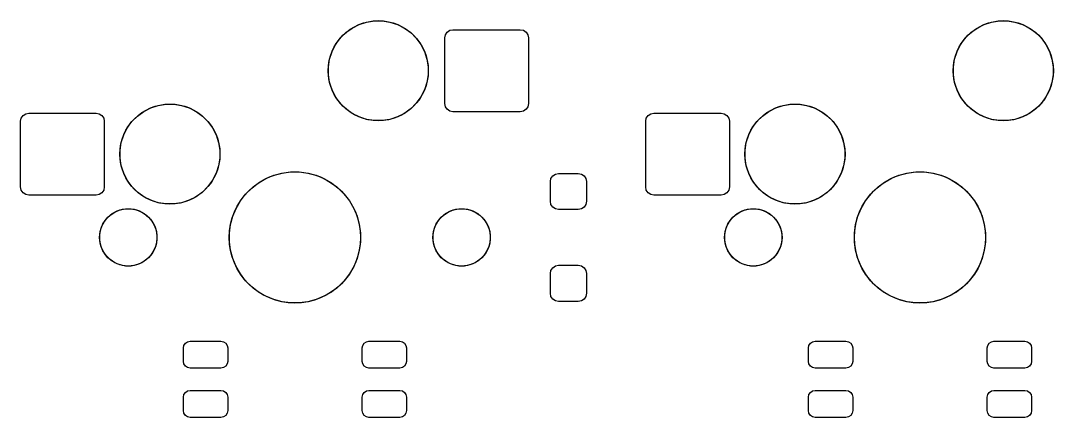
# Model space of a CAD drawing. Header units: millimetres. Extents: x 21 to 415, y -164 to -17.
# Drawn here: x 20.73 to 52.2, y -84.56 to -72.48 of the extents above; entities that cross this region are included whole.
import ezdxf

# ---------------------------------------------------------------- set-up
doc = ezdxf.new("R2010")
doc.units = ezdxf.units.MM
doc.layers.add('B.Mask', color=4, linetype='CONTINUOUS', true_color=0x02ffee)

msp = doc.modelspace()

# ---------------------------------------------------------------- linework, layer by layer
at = {"layer": 'B.Mask', "linetype": 'CONTINUOUS'}
for p, q in [((30.638967, -72.842256), (30.832565, -72.701599)), ((30.832565, -72.701599), (31.045783, -72.592959)), ((31.045783, -72.592959), (31.273371, -72.519011)), ((31.273371, -72.519011), (31.509725, -72.481576)), ((31.509725, -72.481576), (31.749025, -72.481576)), ((31.749025, -72.481576), (31.985379, -72.519011)), ((31.985379, -72.519011), (32.212967, -72.592959)), ((32.212967, -72.592959), (32.426185, -72.701599)), ((32.426185, -72.701599), (32.619783, -72.842256)), ((49.688967, -72.842256), (49.882565, -72.701599)), ((49.882565, -72.701599), (50.095783, -72.592959)), ((50.095783, -72.592959), (50.323371, -72.519011)), ((50.323371, -72.519011), (50.559725, -72.481576)), ((50.559725, -72.481576), (50.799025, -72.481576)), ((50.799025, -72.481576), (51.035379, -72.519011)), ((51.035379, -72.519011), (51.262967, -72.592959)), ((51.262967, -72.592959), (51.476185, -72.701599)), ((51.476185, -72.701599), (51.669783, -72.842256)), ((30.329099, -73.205065), (30.469756, -73.011467)), ((30.469756, -73.011467), (30.638967, -72.842256)), ((32.619783, -72.842256), (32.788994, -73.011467)), ((32.788994, -73.011467), (32.929651, -73.205065)), ((33.656375, -73.001875), (33.675405, -72.906204)), ((33.656375, -75.001875), (33.656375, -73.001875)), ((33.675405, -72.906204), (33.729598, -72.825098)), ((33.729598, -72.825098), (33.810704, -72.770905)), ((33.810704, -72.770905), (33.906375, -72.751875)), ((33.906375, -72.751875), (35.956375, -72.751875)), ((35.956375, -72.751875), (36.052046, -72.770905)), ((36.052046, -72.770905), (36.133152, -72.825098)), ((36.133152, -72.825098), (36.187345, -72.906204)), ((36.187345, -72.906204), (36.206375, -73.001875)), ((36.206375, -73.001875), (36.206375, -75.001875)), ((49.379099, -73.205065), (49.519756, -73.011467)), ((49.519756, -73.011467), (49.688967, -72.842256)), ((51.669783, -72.842256), (51.838994, -73.011467)), ((51.838994, -73.011467), (51.979651, -73.205065)), ((30.220459, -73.418283), (30.329099, -73.205065)), ((32.929651, -73.205065), (33.038291, -73.418283)), ((49.270459, -73.418283), (49.379099, -73.205065)), ((51.979651, -73.205065), (52.088291, -73.418283)), ((30.109076, -73.882225), (30.146511, -73.645871)), ((30.146511, -73.645871), (30.220459, -73.418283)), ((33.038291, -73.418283), (33.112239, -73.645871)), ((33.112239, -73.645871), (33.149674, -73.882225)), ((49.159076, -73.882225), (49.196511, -73.645871)), ((49.196511, -73.645871), (49.270459, -73.418283)), ((52.088291, -73.418283), (52.162239, -73.645871)), ((52.162239, -73.645871), (52.199674, -73.882225)), ((30.109076, -74.121525), (30.109076, -73.882225)), ((33.149674, -73.882225), (33.149674, -74.121525)), ((49.159076, -74.121525), (49.159076, -73.882225)), ((52.199674, -73.882225), (52.199674, -74.121525)), ((30.146511, -74.357879), (30.109076, -74.121525)), ((33.149674, -74.121525), (33.112239, -74.357879)), ((49.196511, -74.357879), (49.159076, -74.121525)), ((52.199674, -74.121525), (52.162239, -74.357879)), ((30.220459, -74.585467), (30.146511, -74.357879)), ((30.329099, -74.798685), (30.220459, -74.585467)), ((33.038291, -74.585467), (32.929651, -74.798685)), ((33.112239, -74.357879), (33.038291, -74.585467)), ((49.270459, -74.585467), (49.196511, -74.357879)), ((49.379099, -74.798685), (49.270459, -74.585467)), ((52.088291, -74.585467), (51.979651, -74.798685)), ((52.162239, -74.357879), (52.088291, -74.585467)), ((30.469756, -74.992283), (30.329099, -74.798685)), ((32.929651, -74.798685), (32.788994, -74.992283)), ((49.519756, -74.992283), (49.379099, -74.798685)), ((51.979651, -74.798685), (51.838994, -74.992283)), ((24.482565, -75.241599), (24.695783, -75.132959)), ((24.695783, -75.132959), (24.923371, -75.059011)), ((24.923371, -75.059011), (25.159725, -75.021576)), ((25.159725, -75.021576), (25.399025, -75.021576)), ((25.399025, -75.021576), (25.635379, -75.059011)), ((25.635379, -75.059011), (25.862967, -75.132959)), ((25.862967, -75.132959), (26.076185, -75.241599)), ((30.638967, -75.161494), (30.469756, -74.992283)), ((30.832565, -75.302151), (30.638967, -75.161494)), ((32.619783, -75.161494), (32.426185, -75.302151)), ((32.788994, -74.992283), (32.619783, -75.161494)), ((33.675405, -75.097546), (33.656375, -75.001875)), ((33.729598, -75.178652), (33.675405, -75.097546)), ((33.810704, -75.232845), (33.729598, -75.178652)), ((36.133152, -75.178652), (36.052046, -75.232845)), ((36.187345, -75.097546), (36.133152, -75.178652)), ((36.206375, -75.001875), (36.187345, -75.097546)), ((43.532565, -75.241599), (43.745783, -75.132959)), ((43.745783, -75.132959), (43.973371, -75.059011)), ((43.973371, -75.059011), (44.209725, -75.021576)), ((44.209725, -75.021576), (44.449025, -75.021576)), ((44.449025, -75.021576), (44.685379, -75.059011)), ((44.685379, -75.059011), (44.912967, -75.132959)), ((44.912967, -75.132959), (45.126185, -75.241599)), ((49.688967, -75.161494), (49.519756, -74.992283)), ((49.882565, -75.302151), (49.688967, -75.161494)), ((51.669783, -75.161494), (51.476185, -75.302151)), ((51.838994, -74.992283), (51.669783, -75.161494)), ((20.729375, -75.541875), (20.748405, -75.446204)), ((20.748405, -75.446204), (20.802598, -75.365098)), ((20.802598, -75.365098), (20.883704, -75.310905)), ((20.883704, -75.310905), (20.979375, -75.291875)), ((20.979375, -75.291875), (23.029375, -75.291875)), ((23.029375, -75.291875), (23.125046, -75.310905)), ((23.125046, -75.310905), (23.206152, -75.365098)), ((23.206152, -75.365098), (23.260345, -75.446204)), ((23.260345, -75.446204), (23.279375, -75.541875)), ((24.119756, -75.551467), (24.288967, -75.382256)), ((24.288967, -75.382256), (24.482565, -75.241599)), ((26.076185, -75.241599), (26.269783, -75.382256)), ((26.269783, -75.382256), (26.438994, -75.551467)), ((31.045783, -75.410791), (30.832565, -75.302151)), ((31.273371, -75.484739), (31.045783, -75.410791)), ((31.509725, -75.522174), (31.273371, -75.484739)), ((31.749025, -75.522174), (31.509725, -75.522174)), ((31.985379, -75.484739), (31.749025, -75.522174)), ((32.212967, -75.410791), (31.985379, -75.484739)), ((32.426185, -75.302151), (32.212967, -75.410791)), ((33.906375, -75.251875), (33.810704, -75.232845)), ((35.956375, -75.251875), (33.906375, -75.251875)), ((36.052046, -75.232845), (35.956375, -75.251875)), ((39.779375, -75.541875), (39.798405, -75.446204)), ((39.798405, -75.446204), (39.852598, -75.365098)), ((39.852598, -75.365098), (39.933704, -75.310905)), ((39.933704, -75.310905), (40.029375, -75.291875)), ((40.029375, -75.291875), (42.079375, -75.291875)), ((42.079375, -75.291875), (42.175046, -75.310905)), ((42.175046, -75.310905), (42.256152, -75.365098)), ((42.256152, -75.365098), (42.310345, -75.446204)), ((42.310345, -75.446204), (42.329375, -75.541875)), ((43.169756, -75.551467), (43.338967, -75.382256)), ((43.338967, -75.382256), (43.532565, -75.241599)), ((45.126185, -75.241599), (45.319783, -75.382256)), ((45.319783, -75.382256), (45.488994, -75.551467)), ((50.095783, -75.410791), (49.882565, -75.302151)), ((50.323371, -75.484739), (50.095783, -75.410791)), ((50.559725, -75.522174), (50.323371, -75.484739)), ((50.799025, -75.522174), (50.559725, -75.522174)), ((51.035379, -75.484739), (50.799025, -75.522174)), ((51.262967, -75.410791), (51.035379, -75.484739)), ((51.476185, -75.302151), (51.262967, -75.410791)), ((20.729375, -77.541875), (20.729375, -75.541875)), ((23.279375, -75.541875), (23.279375, -77.541875)), ((23.870459, -75.958283), (23.979099, -75.745065)), ((23.979099, -75.745065), (24.119756, -75.551467)), ((26.438994, -75.551467), (26.579651, -75.745065)), ((26.579651, -75.745065), (26.688291, -75.958283)), ((39.779375, -77.541875), (39.779375, -75.541875)), ((42.329375, -75.541875), (42.329375, -77.541875)), ((42.920459, -75.958283), (43.029099, -75.745065)), ((43.029099, -75.745065), (43.169756, -75.551467)), ((45.488994, -75.551467), (45.629651, -75.745065)), ((45.629651, -75.745065), (45.738291, -75.958283)), ((23.796511, -76.185871), (23.870459, -75.958283)), ((26.688291, -75.958283), (26.762239, -76.185871)), ((42.846511, -76.185871), (42.920459, -75.958283)), ((45.738291, -75.958283), (45.812239, -76.185871)), ((23.759076, -76.422225), (23.796511, -76.185871)), ((23.759076, -76.661525), (23.759076, -76.422225)), ((26.762239, -76.185871), (26.799674, -76.422225)), ((26.799674, -76.422225), (26.799674, -76.661525)), ((42.809076, -76.422225), (42.846511, -76.185871)), ((42.809076, -76.661525), (42.809076, -76.422225)), ((45.812239, -76.185871), (45.849674, -76.422225)), ((45.849674, -76.422225), (45.849674, -76.661525)), ((23.796511, -76.897879), (23.759076, -76.661525)), ((26.799674, -76.661525), (26.762239, -76.897879)), ((42.846511, -76.897879), (42.809076, -76.661525)), ((45.849674, -76.661525), (45.812239, -76.897879)), ((23.870459, -77.125467), (23.796511, -76.897879)), ((26.762239, -76.897879), (26.688291, -77.125467)), ((28.699194, -77.120304), (28.958569, -77.086157)), ((28.958569, -77.086157), (29.220181, -77.086157)), ((29.220181, -77.086157), (29.479556, -77.120304)), ((42.920459, -77.125467), (42.846511, -76.897879)), ((45.812239, -76.897879), (45.738291, -77.125467)), ((47.749194, -77.120304), (48.008569, -77.086157)), ((48.008569, -77.086157), (48.270181, -77.086157)), ((48.270181, -77.086157), (48.529556, -77.120304)), ((23.979099, -77.338685), (23.870459, -77.125467)), ((24.119756, -77.532283), (23.979099, -77.338685)), ((26.579651, -77.338685), (26.438994, -77.532283)), ((26.688291, -77.125467), (26.579651, -77.338685)), ((27.770683, -77.578195), (27.978235, -77.418936)), ((27.978235, -77.418936), (28.204798, -77.28813)), ((28.204798, -77.28813), (28.446496, -77.188015)), ((28.446496, -77.188015), (28.699194, -77.120304)), ((29.479556, -77.120304), (29.732254, -77.188015)), ((29.732254, -77.188015), (29.973952, -77.28813)), ((29.973952, -77.28813), (30.200515, -77.418936)), ((30.200515, -77.418936), (30.408067, -77.578195)), ((36.87375, -77.381875), (36.89278, -77.286204)), ((36.87375, -77.981875), (36.87375, -77.381875)), ((36.89278, -77.286204), (36.946973, -77.205098)), ((36.946973, -77.205098), (37.028079, -77.150905)), ((37.028079, -77.150905), (37.12375, -77.131875)), ((37.12375, -77.131875), (37.72375, -77.131875)), ((37.72375, -77.131875), (37.819421, -77.150905)), ((37.819421, -77.150905), (37.900527, -77.205098)), ((37.900527, -77.205098), (37.95472, -77.286204)), ((37.95472, -77.286204), (37.97375, -77.381875)), ((37.97375, -77.381875), (37.97375, -77.981875)), ((43.029099, -77.338685), (42.920459, -77.125467)), ((43.169756, -77.532283), (43.029099, -77.338685)), ((45.629651, -77.338685), (45.488994, -77.532283)), ((45.738291, -77.125467), (45.629651, -77.338685)), ((46.820683, -77.578195), (47.028235, -77.418936)), ((47.028235, -77.418936), (47.254798, -77.28813)), ((47.254798, -77.28813), (47.496496, -77.188015)), ((47.496496, -77.188015), (47.749194, -77.120304)), ((48.529556, -77.120304), (48.782254, -77.188015)), ((48.782254, -77.188015), (49.023952, -77.28813)), ((49.023952, -77.28813), (49.250515, -77.418936)), ((49.250515, -77.418936), (49.458067, -77.578195)), ((20.748405, -77.637546), (20.729375, -77.541875)), ((20.802598, -77.718652), (20.748405, -77.637546)), ((20.883704, -77.772845), (20.802598, -77.718652)), ((23.206152, -77.718652), (23.125046, -77.772845)), ((23.260345, -77.637546), (23.206152, -77.718652)), ((23.279375, -77.541875), (23.260345, -77.637546)), ((24.288967, -77.701494), (24.119756, -77.532283)), ((24.482565, -77.842151), (24.288967, -77.701494)), ((26.269783, -77.701494), (26.076185, -77.842151)), ((26.438994, -77.532283), (26.269783, -77.701494)), ((27.585695, -77.763183), (27.770683, -77.578195)), ((30.408067, -77.578195), (30.593055, -77.763183)), ((39.798405, -77.637546), (39.779375, -77.541875)), ((39.852598, -77.718652), (39.798405, -77.637546)), ((39.933704, -77.772845), (39.852598, -77.718652)), ((42.256152, -77.718652), (42.175046, -77.772845)), ((42.310345, -77.637546), (42.256152, -77.718652)), ((42.329375, -77.541875), (42.310345, -77.637546)), ((43.338967, -77.701494), (43.169756, -77.532283)), ((43.532565, -77.842151), (43.338967, -77.701494)), ((45.319783, -77.701494), (45.126185, -77.842151)), ((45.488994, -77.532283), (45.319783, -77.701494)), ((46.635695, -77.763183), (46.820683, -77.578195)), ((49.458067, -77.578195), (49.643055, -77.763183)), ((20.979375, -77.791875), (20.883704, -77.772845)), ((23.029375, -77.791875), (20.979375, -77.791875)), ((23.125046, -77.772845), (23.029375, -77.791875)), ((24.695783, -77.950791), (24.482565, -77.842151)), ((24.923371, -78.024739), (24.695783, -77.950791)), ((25.159725, -78.062174), (24.923371, -78.024739)), ((25.635379, -78.024739), (25.399025, -78.062174)), ((25.862967, -77.950791), (25.635379, -78.024739)), ((26.076185, -77.842151), (25.862967, -77.950791)), ((27.29563, -78.197298), (27.426436, -77.970735)), ((27.426436, -77.970735), (27.585695, -77.763183)), ((30.593055, -77.763183), (30.752314, -77.970735)), ((30.752314, -77.970735), (30.88312, -78.197298)), ((36.89278, -78.077546), (36.87375, -77.981875)), ((37.97375, -77.981875), (37.95472, -78.077546)), ((40.029375, -77.791875), (39.933704, -77.772845)), ((42.079375, -77.791875), (40.029375, -77.791875)), ((42.175046, -77.772845), (42.079375, -77.791875)), ((43.745783, -77.950791), (43.532565, -77.842151)), ((43.973371, -78.024739), (43.745783, -77.950791)), ((44.209725, -78.062174), (43.973371, -78.024739)), ((44.685379, -78.024739), (44.449025, -78.062174)), ((44.912967, -77.950791), (44.685379, -78.024739)), ((45.126185, -77.842151), (44.912967, -77.950791)), ((46.34563, -78.197298), (46.476436, -77.970735)), ((46.476436, -77.970735), (46.635695, -77.763183)), ((49.643055, -77.763183), (49.802314, -77.970735)), ((49.802314, -77.970735), (49.93312, -78.197298)), ((23.454281, -78.405491), (23.596903, -78.310194)), ((23.596903, -78.310194), (23.755376, -78.244552)), ((23.755376, -78.244552), (23.92361, -78.211088)), ((23.92361, -78.211088), (24.09514, -78.211088)), ((24.09514, -78.211088), (24.263374, -78.244552)), ((24.263374, -78.244552), (24.421847, -78.310194)), ((24.421847, -78.310194), (24.564469, -78.405491)), ((25.399025, -78.062174), (25.159725, -78.062174)), ((27.195515, -78.438996), (27.29563, -78.197298)), ((30.88312, -78.197298), (30.983235, -78.438996)), ((33.614281, -78.405491), (33.756903, -78.310194)), ((33.756903, -78.310194), (33.915376, -78.244552)), ((33.915376, -78.244552), (34.08361, -78.211088)), ((34.08361, -78.211088), (34.25514, -78.211088)), ((34.25514, -78.211088), (34.423374, -78.244552)), ((34.423374, -78.244552), (34.581847, -78.310194)), ((34.581847, -78.310194), (34.724469, -78.405491)), ((36.946973, -78.158652), (36.89278, -78.077546)), ((37.028079, -78.212845), (36.946973, -78.158652)), ((37.12375, -78.231875), (37.028079, -78.212845)), ((37.72375, -78.231875), (37.12375, -78.231875)), ((37.819421, -78.212845), (37.72375, -78.231875)), ((37.900527, -78.158652), (37.819421, -78.212845)), ((37.95472, -78.077546), (37.900527, -78.158652)), ((42.504281, -78.405491), (42.646903, -78.310194)), ((42.646903, -78.310194), (42.805376, -78.244552)), ((42.805376, -78.244552), (42.97361, -78.211088)), ((42.97361, -78.211088), (43.14514, -78.211088)), ((43.14514, -78.211088), (43.313374, -78.244552)), ((43.313374, -78.244552), (43.471847, -78.310194)), ((43.471847, -78.310194), (43.614469, -78.405491)), ((44.449025, -78.062174), (44.209725, -78.062174)), ((46.245515, -78.438996), (46.34563, -78.197298)), ((49.93312, -78.197298), (50.033235, -78.438996)), ((23.172052, -78.827876), (23.237694, -78.669403)), ((23.237694, -78.669403), (23.332991, -78.526781)), ((23.332991, -78.526781), (23.454281, -78.405491)), ((24.564469, -78.405491), (24.685759, -78.526781)), ((24.685759, -78.526781), (24.781056, -78.669403)), ((24.781056, -78.669403), (24.846698, -78.827876)), ((27.127804, -78.691694), (27.195515, -78.438996)), ((30.983235, -78.438996), (31.050946, -78.691694)), ((33.332052, -78.827876), (33.397694, -78.669403)), ((33.397694, -78.669403), (33.492991, -78.526781)), ((33.492991, -78.526781), (33.614281, -78.405491)), ((34.724469, -78.405491), (34.845759, -78.526781)), ((34.845759, -78.526781), (34.941056, -78.669403)), ((34.941056, -78.669403), (35.006698, -78.827876)), ((42.222052, -78.827876), (42.287694, -78.669403)), ((42.287694, -78.669403), (42.382991, -78.526781)), ((42.382991, -78.526781), (42.504281, -78.405491)), ((43.614469, -78.405491), (43.735759, -78.526781)), ((43.735759, -78.526781), (43.831056, -78.669403)), ((43.831056, -78.669403), (43.896698, -78.827876)), ((46.177804, -78.691694), (46.245515, -78.438996)), ((50.033235, -78.438996), (50.100946, -78.691694)), ((23.138588, -78.99611), (23.172052, -78.827876)), ((23.138588, -79.16764), (23.138588, -78.99611)), ((24.846698, -78.827876), (24.880162, -78.99611)), ((24.880162, -78.99611), (24.880162, -79.16764)), ((27.093657, -78.951069), (27.127804, -78.691694)), ((27.093657, -79.212681), (27.093657, -78.951069)), ((31.050946, -78.691694), (31.085093, -78.951069)), ((31.085093, -78.951069), (31.085093, -79.212681)), ((33.298588, -78.99611), (33.332052, -78.827876)), ((33.298588, -79.16764), (33.298588, -78.99611)), ((35.006698, -78.827876), (35.040162, -78.99611)), ((35.040162, -78.99611), (35.040162, -79.16764)), ((42.188588, -78.99611), (42.222052, -78.827876)), ((42.188588, -79.16764), (42.188588, -78.99611)), ((43.896698, -78.827876), (43.930162, -78.99611)), ((43.930162, -78.99611), (43.930162, -79.16764)), ((46.143657, -78.951069), (46.177804, -78.691694)), ((46.143657, -79.212681), (46.143657, -78.951069)), ((50.100946, -78.691694), (50.135093, -78.951069)), ((50.135093, -78.951069), (50.135093, -79.212681)), ((23.172052, -79.335874), (23.138588, -79.16764)), ((24.880162, -79.16764), (24.846698, -79.335874)), ((27.127804, -79.472056), (27.093657, -79.212681)), ((31.085093, -79.212681), (31.050946, -79.472056)), ((33.332052, -79.335874), (33.298588, -79.16764)), ((35.040162, -79.16764), (35.006698, -79.335874)), ((42.222052, -79.335874), (42.188588, -79.16764)), ((43.930162, -79.16764), (43.896698, -79.335874)), ((46.177804, -79.472056), (46.143657, -79.212681)), ((50.135093, -79.212681), (50.100946, -79.472056)), ((23.237694, -79.494347), (23.172052, -79.335874)), ((23.332991, -79.636969), (23.237694, -79.494347)), ((24.781056, -79.494347), (24.685759, -79.636969)), ((24.846698, -79.335874), (24.781056, -79.494347)), ((27.195515, -79.724754), (27.127804, -79.472056)), ((31.050946, -79.472056), (30.983235, -79.724754)), ((33.397694, -79.494347), (33.332052, -79.335874)), ((33.492991, -79.636969), (33.397694, -79.494347)), ((34.941056, -79.494347), (34.845759, -79.636969)), ((35.006698, -79.335874), (34.941056, -79.494347)), ((42.287694, -79.494347), (42.222052, -79.335874)), ((42.382991, -79.636969), (42.287694, -79.494347)), ((43.831056, -79.494347), (43.735759, -79.636969)), ((43.896698, -79.335874), (43.831056, -79.494347)), ((46.245515, -79.724754), (46.177804, -79.472056)), ((50.100946, -79.472056), (50.033235, -79.724754)), ((23.454281, -79.758259), (23.332991, -79.636969)), ((23.596903, -79.853556), (23.454281, -79.758259)), ((23.755376, -79.919198), (23.596903, -79.853556)), ((23.92361, -79.952662), (23.755376, -79.919198)), ((24.263374, -79.919198), (24.09514, -79.952662)), ((24.421847, -79.853556), (24.263374, -79.919198)), ((24.564469, -79.758259), (24.421847, -79.853556)), ((24.685759, -79.636969), (24.564469, -79.758259)), ((27.29563, -79.966452), (27.195515, -79.724754)), ((30.983235, -79.724754), (30.88312, -79.966452)), ((33.614281, -79.758259), (33.492991, -79.636969)), ((33.756903, -79.853556), (33.614281, -79.758259)), ((33.915376, -79.919198), (33.756903, -79.853556)), ((34.08361, -79.952662), (33.915376, -79.919198)), ((34.423374, -79.919198), (34.25514, -79.952662)), ((34.581847, -79.853556), (34.423374, -79.919198)), ((34.724469, -79.758259), (34.581847, -79.853556)), ((34.845759, -79.636969), (34.724469, -79.758259)), ((37.028079, -79.950905), (37.12375, -79.931875)), ((37.12375, -79.931875), (37.72375, -79.931875)), ((37.72375, -79.931875), (37.819421, -79.950905)), ((42.504281, -79.758259), (42.382991, -79.636969)), ((42.646903, -79.853556), (42.504281, -79.758259)), ((42.805376, -79.919198), (42.646903, -79.853556)), ((42.97361, -79.952662), (42.805376, -79.919198)), ((43.313374, -79.919198), (43.14514, -79.952662)), ((43.471847, -79.853556), (43.313374, -79.919198)), ((43.614469, -79.758259), (43.471847, -79.853556)), ((43.735759, -79.636969), (43.614469, -79.758259)), ((46.34563, -79.966452), (46.245515, -79.724754)), ((50.033235, -79.724754), (49.93312, -79.966452)), ((24.09514, -79.952662), (23.92361, -79.952662)), ((27.426436, -80.193015), (27.29563, -79.966452)), ((27.585695, -80.400567), (27.426436, -80.193015)), ((30.752314, -80.193015), (30.593055, -80.400567)), ((30.88312, -79.966452), (30.752314, -80.193015)), ((34.25514, -79.952662), (34.08361, -79.952662)), ((36.87375, -80.181875), (36.89278, -80.086204)), ((36.87375, -80.781875), (36.87375, -80.181875)), ((36.89278, -80.086204), (36.946973, -80.005098)), ((36.946973, -80.005098), (37.028079, -79.950905)), ((37.819421, -79.950905), (37.900527, -80.005098)), ((37.900527, -80.005098), (37.95472, -80.086204)), ((37.95472, -80.086204), (37.97375, -80.181875)), ((37.97375, -80.181875), (37.97375, -80.781875)), ((43.14514, -79.952662), (42.97361, -79.952662)), ((46.476436, -80.193015), (46.34563, -79.966452)), ((46.635695, -80.400567), (46.476436, -80.193015)), ((49.802314, -80.193015), (49.643055, -80.400567)), ((49.93312, -79.966452), (49.802314, -80.193015)), ((27.770683, -80.585555), (27.585695, -80.400567)), ((30.593055, -80.400567), (30.408067, -80.585555)), ((46.820683, -80.585555), (46.635695, -80.400567)), ((49.643055, -80.400567), (49.458067, -80.585555)), ((27.978235, -80.744814), (27.770683, -80.585555)), ((28.204798, -80.87562), (27.978235, -80.744814)), ((28.446496, -80.975735), (28.204798, -80.87562)), ((29.973952, -80.87562), (29.732254, -80.975735)), ((30.200515, -80.744814), (29.973952, -80.87562)), ((30.408067, -80.585555), (30.200515, -80.744814)), ((36.89278, -80.877546), (36.87375, -80.781875)), ((36.946973, -80.958652), (36.89278, -80.877546)), ((37.95472, -80.877546), (37.900527, -80.958652)), ((37.97375, -80.781875), (37.95472, -80.877546)), ((47.028235, -80.744814), (46.820683, -80.585555)), ((47.254798, -80.87562), (47.028235, -80.744814)), ((47.496496, -80.975735), (47.254798, -80.87562)), ((49.023952, -80.87562), (48.782254, -80.975735)), ((49.250515, -80.744814), (49.023952, -80.87562)), ((49.458067, -80.585555), (49.250515, -80.744814)), ((28.699194, -81.043446), (28.446496, -80.975735)), ((28.958569, -81.077593), (28.699194, -81.043446)), ((29.220181, -81.077593), (28.958569, -81.077593)), ((29.479556, -81.043446), (29.220181, -81.077593)), ((29.732254, -80.975735), (29.479556, -81.043446)), ((37.028079, -81.012845), (36.946973, -80.958652)), ((37.12375, -81.031875), (37.028079, -81.012845)), ((37.72375, -81.031875), (37.12375, -81.031875)), ((37.819421, -81.012845), (37.72375, -81.031875)), ((37.900527, -80.958652), (37.819421, -81.012845)), ((47.749194, -81.043446), (47.496496, -80.975735)), ((48.008569, -81.077593), (47.749194, -81.043446)), ((48.270181, -81.077593), (48.008569, -81.077593)), ((48.529556, -81.043446), (48.270181, -81.077593)), ((48.782254, -80.975735), (48.529556, -81.043446)), ((25.689375, -82.44875), (25.70498, -82.3703)), ((25.689375, -82.85875), (25.689375, -82.44875)), ((25.70498, -82.3703), (25.749418, -82.303793)), ((25.749418, -82.303793), (25.815925, -82.259355)), ((25.815925, -82.259355), (25.894375, -82.24375)), ((25.894375, -82.24375), (26.834375, -82.24375)), ((26.834375, -82.24375), (26.912825, -82.259355)), ((26.912825, -82.259355), (26.979332, -82.303793)), ((26.979332, -82.303793), (27.02377, -82.3703)), ((27.02377, -82.3703), (27.039375, -82.44875)), ((27.039375, -82.44875), (27.039375, -82.85875)), ((31.139375, -82.44875), (31.15498, -82.3703)), ((31.139375, -82.85875), (31.139375, -82.44875)), ((31.15498, -82.3703), (31.199418, -82.303793)), ((31.199418, -82.303793), (31.265925, -82.259355)), ((31.265925, -82.259355), (31.344375, -82.24375)), ((31.344375, -82.24375), (32.284375, -82.24375)), ((32.284375, -82.24375), (32.362825, -82.259355)), ((32.362825, -82.259355), (32.429332, -82.303793)), ((32.429332, -82.303793), (32.47377, -82.3703)), ((32.47377, -82.3703), (32.489375, -82.44875)), ((32.489375, -82.44875), (32.489375, -82.85875)), ((44.739375, -82.44875), (44.75498, -82.3703)), ((44.739375, -82.85875), (44.739375, -82.44875)), ((44.75498, -82.3703), (44.799418, -82.303793)), ((44.799418, -82.303793), (44.865925, -82.259355)), ((44.865925, -82.259355), (44.944375, -82.24375)), ((44.944375, -82.24375), (45.884375, -82.24375)), ((45.884375, -82.24375), (45.962825, -82.259355)), ((45.962825, -82.259355), (46.029332, -82.303793)), ((46.029332, -82.303793), (46.07377, -82.3703)), ((46.07377, -82.3703), (46.089375, -82.44875)), ((46.089375, -82.44875), (46.089375, -82.85875)), ((50.189375, -82.44875), (50.20498, -82.3703)), ((50.189375, -82.85875), (50.189375, -82.44875)), ((50.20498, -82.3703), (50.249418, -82.303793)), ((50.249418, -82.303793), (50.315925, -82.259355)), ((50.315925, -82.259355), (50.394375, -82.24375)), ((50.394375, -82.24375), (51.334375, -82.24375)), ((51.334375, -82.24375), (51.412825, -82.259355)), ((51.412825, -82.259355), (51.479332, -82.303793)), ((51.479332, -82.303793), (51.52377, -82.3703)), ((51.52377, -82.3703), (51.539375, -82.44875)), ((51.539375, -82.44875), (51.539375, -82.85875)), ((25.70498, -82.9372), (25.689375, -82.85875)), ((25.749418, -83.003707), (25.70498, -82.9372)), ((25.815925, -83.048145), (25.749418, -83.003707)), ((25.894375, -83.06375), (25.815925, -83.048145)), ((26.834375, -83.06375), (25.894375, -83.06375)), ((26.912825, -83.048145), (26.834375, -83.06375)), ((26.979332, -83.003707), (26.912825, -83.048145)), ((27.02377, -82.9372), (26.979332, -83.003707)), ((27.039375, -82.85875), (27.02377, -82.9372)), ((31.15498, -82.9372), (31.139375, -82.85875)), ((31.199418, -83.003707), (31.15498, -82.9372)), ((31.265925, -83.048145), (31.199418, -83.003707)), ((31.344375, -83.06375), (31.265925, -83.048145)), ((32.284375, -83.06375), (31.344375, -83.06375)), ((32.362825, -83.048145), (32.284375, -83.06375)), ((32.429332, -83.003707), (32.362825, -83.048145)), ((32.47377, -82.9372), (32.429332, -83.003707)), ((32.489375, -82.85875), (32.47377, -82.9372)), ((44.75498, -82.9372), (44.739375, -82.85875)), ((44.799418, -83.003707), (44.75498, -82.9372)), ((44.865925, -83.048145), (44.799418, -83.003707)), ((44.944375, -83.06375), (44.865925, -83.048145)), ((45.884375, -83.06375), (44.944375, -83.06375)), ((45.962825, -83.048145), (45.884375, -83.06375)), ((46.029332, -83.003707), (45.962825, -83.048145)), ((46.07377, -82.9372), (46.029332, -83.003707)), ((46.089375, -82.85875), (46.07377, -82.9372)), ((50.20498, -82.9372), (50.189375, -82.85875)), ((50.249418, -83.003707), (50.20498, -82.9372)), ((50.315925, -83.048145), (50.249418, -83.003707)), ((50.394375, -83.06375), (50.315925, -83.048145)), ((51.334375, -83.06375), (50.394375, -83.06375)), ((51.412825, -83.048145), (51.334375, -83.06375)), ((51.479332, -83.003707), (51.412825, -83.048145)), ((51.52377, -82.9372), (51.479332, -83.003707)), ((51.539375, -82.85875), (51.52377, -82.9372)), ((25.689375, -83.94875), (25.70498, -83.8703)), ((25.689375, -84.35875), (25.689375, -83.94875)), ((25.70498, -83.8703), (25.749418, -83.803793)), ((25.749418, -83.803793), (25.815925, -83.759355)), ((25.815925, -83.759355), (25.894375, -83.74375)), ((25.894375, -83.74375), (26.834375, -83.74375)), ((26.834375, -83.74375), (26.912825, -83.759355)), ((26.912825, -83.759355), (26.979332, -83.803793)), ((26.979332, -83.803793), (27.02377, -83.8703)), ((27.02377, -83.8703), (27.039375, -83.94875)), ((27.039375, -83.94875), (27.039375, -84.35875)), ((31.139375, -83.94875), (31.15498, -83.8703)), ((31.139375, -84.35875), (31.139375, -83.94875)), ((31.15498, -83.8703), (31.199418, -83.803793)), ((31.199418, -83.803793), (31.265925, -83.759355)), ((31.265925, -83.759355), (31.344375, -83.74375)), ((31.344375, -83.74375), (32.284375, -83.74375)), ((32.284375, -83.74375), (32.362825, -83.759355)), ((32.362825, -83.759355), (32.429332, -83.803793)), ((32.429332, -83.803793), (32.47377, -83.8703)), ((32.47377, -83.8703), (32.489375, -83.94875)), ((32.489375, -83.94875), (32.489375, -84.35875)), ((44.739375, -83.94875), (44.75498, -83.8703)), ((44.739375, -84.35875), (44.739375, -83.94875)), ((44.75498, -83.8703), (44.799418, -83.803793)), ((44.799418, -83.803793), (44.865925, -83.759355)), ((44.865925, -83.759355), (44.944375, -83.74375)), ((44.944375, -83.74375), (45.884375, -83.74375)), ((45.884375, -83.74375), (45.962825, -83.759355)), ((45.962825, -83.759355), (46.029332, -83.803793)), ((46.029332, -83.803793), (46.07377, -83.8703)), ((46.07377, -83.8703), (46.089375, -83.94875)), ((46.089375, -83.94875), (46.089375, -84.35875)), ((50.189375, -83.94875), (50.20498, -83.8703)), ((50.189375, -84.35875), (50.189375, -83.94875)), ((50.20498, -83.8703), (50.249418, -83.803793)), ((50.249418, -83.803793), (50.315925, -83.759355)), ((50.315925, -83.759355), (50.394375, -83.74375)), ((50.394375, -83.74375), (51.334375, -83.74375)), ((51.334375, -83.74375), (51.412825, -83.759355)), ((51.412825, -83.759355), (51.479332, -83.803793)), ((51.479332, -83.803793), (51.52377, -83.8703)), ((51.52377, -83.8703), (51.539375, -83.94875)), ((51.539375, -83.94875), (51.539375, -84.35875)), ((25.70498, -84.4372), (25.689375, -84.35875)), ((25.749418, -84.503707), (25.70498, -84.4372)), ((25.815925, -84.548145), (25.749418, -84.503707)), ((25.894375, -84.56375), (25.815925, -84.548145)), ((26.834375, -84.56375), (25.894375, -84.56375)), ((26.912825, -84.548145), (26.834375, -84.56375)), ((26.979332, -84.503707), (26.912825, -84.548145)), ((27.02377, -84.4372), (26.979332, -84.503707)), ((27.039375, -84.35875), (27.02377, -84.4372)), ((31.15498, -84.4372), (31.139375, -84.35875)), ((31.199418, -84.503707), (31.15498, -84.4372)), ((31.265925, -84.548145), (31.199418, -84.503707)), ((31.344375, -84.56375), (31.265925, -84.548145)), ((32.284375, -84.56375), (31.344375, -84.56375)), ((32.362825, -84.548145), (32.284375, -84.56375)), ((32.429332, -84.503707), (32.362825, -84.548145)), ((32.47377, -84.4372), (32.429332, -84.503707)), ((32.489375, -84.35875), (32.47377, -84.4372)), ((44.75498, -84.4372), (44.739375, -84.35875)), ((44.799418, -84.503707), (44.75498, -84.4372)), ((44.865925, -84.548145), (44.799418, -84.503707)), ((44.944375, -84.56375), (44.865925, -84.548145)), ((45.884375, -84.56375), (44.944375, -84.56375)), ((45.962825, -84.548145), (45.884375, -84.56375)), ((46.029332, -84.503707), (45.962825, -84.548145)), ((46.07377, -84.4372), (46.029332, -84.503707)), ((46.089375, -84.35875), (46.07377, -84.4372)), ((50.20498, -84.4372), (50.189375, -84.35875)), ((50.249418, -84.503707), (50.20498, -84.4372)), ((50.315925, -84.548145), (50.249418, -84.503707)), ((50.394375, -84.56375), (50.315925, -84.548145)), ((51.334375, -84.56375), (50.394375, -84.56375)), ((51.412825, -84.548145), (51.334375, -84.56375)), ((51.479332, -84.503707), (51.412825, -84.548145)), ((51.52377, -84.4372), (51.479332, -84.503707)), ((51.539375, -84.35875), (51.52377, -84.4372))]:
    msp.add_line(p, q, dxfattribs=at)
at = {"layer": 'B.Mask'}
for centre, radius in [((31.629375, -74.001875), 1.525), ((31.629375, -74.001875), 1.524999), ((50.679375, -74.001875), 1.525), ((50.679375, -74.001875), 1.524999), ((25.279375, -76.541875), 1.525), ((25.279375, -76.541875), 1.524999), ((44.329375, -76.541875), 1.525), ((44.329375, -76.541875), 1.524999), ((29.089375, -79.081875), 2), ((29.089375, -79.081875), 1.999999), ((48.139375, -79.081875), 2), ((48.139375, -79.081875), 1.999999), ((24.009375, -79.081875), 0.875), ((24.009375, -79.081875), 0.874999), ((34.169375, -79.081875), 0.875), ((34.169375, -79.081875), 0.874999), ((43.059375, -79.081875), 0.875), ((43.059375, -79.081875), 0.874999)]:
    msp.add_circle(centre, radius, dxfattribs=at)

doc.saveas('drawing.dxf')
